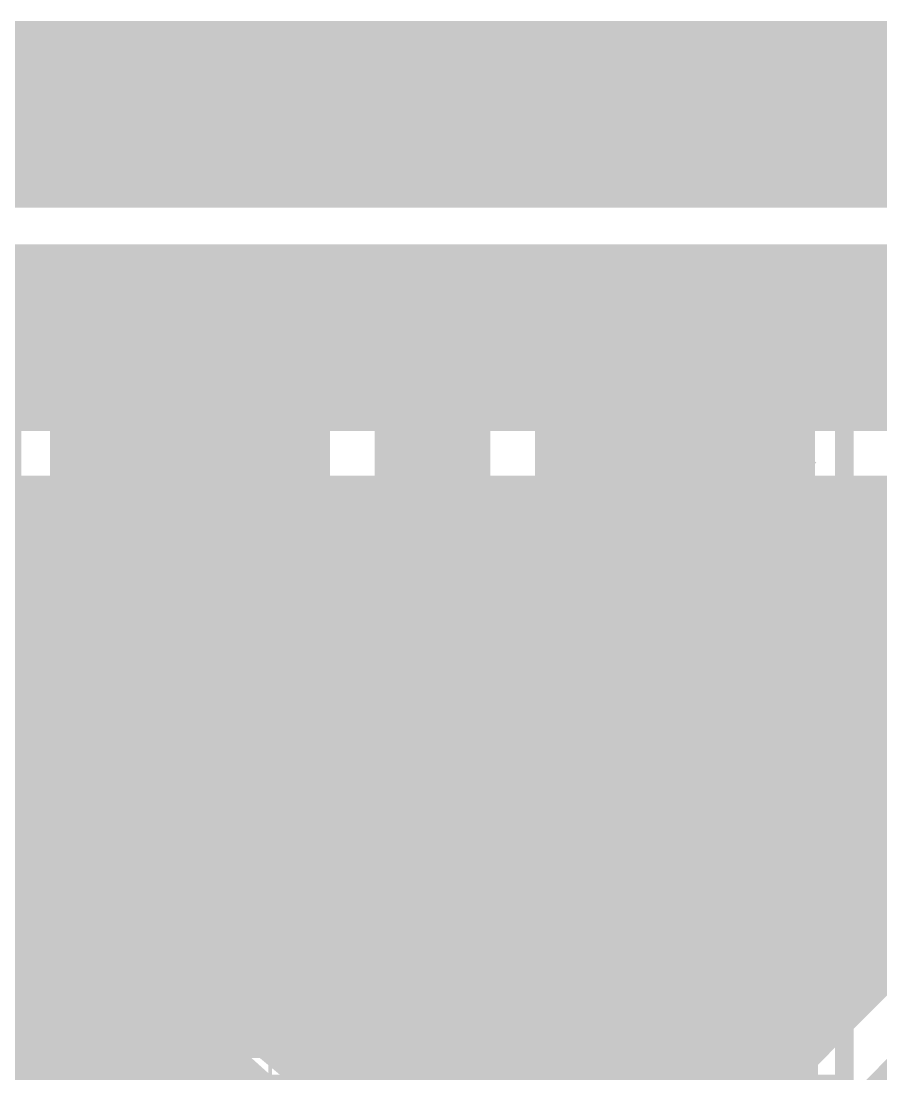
# Model space of a CAD drawing. Extents: x -1 to 101, y -64 to 41.
# Drawn here: x 54.98 to 60.84, y 33.47 to 40.63 of the extents above; entities that cross this region are included whole.
import ezdxf

# ---------------------------------------------------------------- set-up
doc = ezdxf.new("R2010")
doc.units = 0
doc.header["$MEASUREMENT"] = 0
doc.layers.get('0').update_dxf_attribs({"linetype": 'CONTINUOUS'})
for name, color, linetype in [('22-313-0_AST', 7, 'CONTINUOUS'), ('22-313-0_BOT', 7, 'CONTINUOUS'), ('22-313-0_DRD', 2, 'CONTINUOUS'), ('22-313-0_SMT', 3, 'CONTINUOUS'), ('22-313-0_SPT', 5, 'CONTINUOUS'), ('22-313-0_SST', 10, 'CONTINUOUS'), ('22-313-0_TOP', 14, 'CONTINUOUS')]:
    doc.layers.add(name, color=color, linetype=linetype)

# ---------------------------------------------------------------- blocks, each defined once
blk = doc.blocks.new('ROUND_35')
at = {"const_width": 0.23749}
blk.add_lwpolyline([(-0.118744, 0, 1), (0.118744, 0, 1)], format="xyb", close=True, dxfattribs=at)

msp = doc.modelspace()

# ---------------------------------------------------------------- linework, layer by layer
at = {"layer": '22-313-0_AST'}
for points, const_width in [([(0, 39.99992), (0, 0), (99.949, 0), (99.949, 39.99992), (0, 39.99992)], 1.27), ([(55.50916, 38.69182), (59.2201, 38.69182), (59.2201, 38.63848), (55.499, 38.63848)], 0.1524), ([(55.5117, 38.69182), (55.5117, 38.68166)], 0.1524), ([(58.70702, 38.17366), (59.2201, 38.68928), (59.70524, 38.10762), (60.28436, 37.62502), (59.76874, 37.11194)], 0.1524), ([(55.49646, 38.64864), (56.73344, 38.64864), (56.73344, 38.2778)], 0.1524), ([(56.76646, 38.25748), (56.76646, 38.68166), (55.5117, 38.68166)], 0.1524), ([(57.78754, 38.68166), (57.785, 38.64864), (57.79008, 38.64864)], 0.1524), ([(59.7789, 37.16782), (60.23356, 37.62248), (59.67984, 38.0873), (59.21756, 38.63848), (58.7629, 38.18382)], 0.1524), ([(59.26328, 38.68166), (59.19721, 38.6795)], 0.1524), ([(59.19724, 38.67912), (59.20486, 38.65118), (59.6773, 38.08476), (59.70524, 38.10762), (59.23534, 38.66896)], 0.1524), ([(60.25896, 37.62502), (60.25388, 37.62756), (59.69254, 38.09746), (59.2201, 38.66134), (59.2201, 38.66388), (59.23534, 38.66896), (59.24296, 38.64864)], 0.1524), ([(59.26582, 38.66388), (59.22015, 38.66283)], 0.1524), ([(59.26582, 38.64864), (59.24297, 38.64837)], 0.1524), ([(55.2958, 38.4683), (55.2958, 37.17544), (55.69204, 37.17544), (55.69204, 37.20846), (55.32882, 37.20846), (55.32882, 38.47846)], 0.1524), ([(55.33898, 38.46576), (55.33898, 34.75736), (55.28564, 34.75736), (55.28564, 38.46576)], 0.1524), ([(58.93562, 38.36416), (58.95086, 38.39464)], 0.1524), ([(59.12104, 37.55136), (59.14644, 37.52596), (59.70524, 38.08476), (59.67984, 38.11016), (59.12104, 37.55136)], 0.1524), ([(60.24372, 37.65042), (59.7027, 38.11016), (59.67984, 38.08476), (60.24626, 37.61232), (60.2742, 37.59962)], 0.1524), ([(60.2361, 34.61766), (60.2361, 37.62502), (60.2869, 37.62502), (60.2869, 34.5948)], 0.1524), ([(60.24372, 37.65042), (60.24309, 37.67071)], 0.1524), ([(60.25896, 37.62502), (60.25896, 37.67074)], 0.1524), ([(60.2742, 37.59962), (60.27652, 37.6682)], 0.1524), ([(59.52998, 37.53866), (59.5503, 37.51326), (59.5376, 37.50056)], 0.1524), ([(59.52744, 37.5158), (59.55284, 37.53612)], 0.1524), ([(59.5376, 37.50056), (59.5503, 37.51326)], 0.1524), ([(59.99226, 37.3507), (59.96178, 37.33546), (60.02274, 37.211), (60.04306, 37.16782), (60.06084, 37.12464), (60.07862, 37.08146), (60.09386, 37.03828), (60.11164, 36.99256), (60.12434, 36.94938), (60.13958, 36.90366), (60.15228, 36.85794), (60.16498, 36.81222), (60.17768, 36.7665), (60.18784, 36.72078), (60.21324, 36.57854), (60.22086, 36.53282), (60.22594, 36.48456), (60.23356, 36.4363), (60.24372, 36.18992), (60.24118, 36.05784), (60.23356, 35.96894), (60.23102, 35.92576), (60.22594, 35.88258), (60.18022, 35.62858), (60.17006, 35.5854), (60.15736, 35.54476), (60.1091, 35.3822), (60.09386, 35.34156), (60.07862, 35.30346), (60.06338, 35.26536), (60.01258, 35.14852), (60.04306, 35.13582), (60.06084, 35.17392), (60.09386, 35.25266), (60.1091, 35.29076), (60.12434, 35.3314), (60.13958, 35.37204), (60.19038, 35.53714), (60.20054, 35.57778), (60.2107, 35.62096), (60.22086, 35.66414), (60.23102, 35.70478), (60.24626, 35.79114), (60.25134, 35.83432), (60.25896, 35.88004), (60.26404, 35.92322), (60.26658, 35.9664), (60.2742, 36.0553), (60.27674, 36.19246), (60.26404, 36.43884), (60.25896, 36.4871), (60.25388, 36.5379), (60.24626, 36.58616), (60.198, 36.82238), (60.1853, 36.8681), (60.17006, 36.91382), (60.15736, 36.95954), (60.14212, 37.00526), (60.09132, 37.13734), (60.07354, 37.18052), (60.05322, 37.2237), (59.99226, 37.3507)], 0.1524), ([(55.6768, 37.1983), (55.70728, 37.18306)], 0.1524), ([(58.18124, 36.9062), (58.18124, 36.66998)], 0.1524), ([(58.18124, 36.78682), (57.16524, 36.78682), (57.33542, 36.66998)], 0.1524), ([(55.31358, 34.75736), (55.31612, 34.75482), (55.88, 34.28492), (55.8673, 34.29762), (55.8927, 34.27476), (56.44896, 34.83102), (56.4261, 34.85642), (55.8673, 34.29762)], 0.1524), ([(55.32882, 36.19246), (55.2958, 36.18992)], 0.1524), ([(55.2958, 36.18992), (55.2958, 36.18738)], 0.1524), ([(55.32882, 36.19246), (55.32882, 36.18738)], 0.1524), ([(58.18124, 36.18738), (58.18124, 35.77082), (57.16524, 35.77082)], 0.1524), ([(55.86984, 34.27222), (55.28818, 34.75736), (55.80126, 35.27044), (55.82158, 35.23234)], 0.1524), ([(55.79364, 35.21456), (55.33898, 34.7599), (55.89016, 34.29762), (56.35498, 33.7439), (56.80964, 34.19856)], 0.1524), ([(58.8137, 34.0995), (58.7629, 34.0995), (58.7629, 33.69056), (59.36742, 33.69056), (60.2869, 34.5948), (60.2869, 35.16884), (59.83986, 35.16884), (59.8043, 35.10026), (59.77382, 35.04692), (59.6773, 34.89452), (59.64428, 34.84626), (59.53252, 34.70402), (59.49188, 34.6583), (59.45124, 34.61512), (59.4106, 34.57194), (59.36742, 34.52876), (59.32424, 34.48812), (59.27852, 34.45002), (59.18708, 34.37382), (59.13882, 34.33826), (58.93562, 34.20618), (58.88482, 34.1757), (58.83148, 34.14776), (58.7756, 34.12236), (58.79846, 34.0741), (58.91022, 34.13252), (58.96356, 34.163), (59.1693, 34.29762), (59.21756, 34.33318), (59.4487, 34.53638), (59.48934, 34.57956), (59.53252, 34.62528), (59.57316, 34.671), (59.61126, 34.71926), (59.64936, 34.76498), (59.75604, 34.91738), (59.78906, 34.96818), (59.81954, 35.02152), (59.85002, 35.07486), (59.87034, 35.1155), (60.2361, 35.1155), (60.2361, 34.61766), (59.3471, 33.7439), (58.8137, 33.7439), (58.8137, 34.0995)], 0.1524), ([(55.58028, 35.03168), (55.61076, 35.04692)], 0.1524), ([(56.0197, 34.8488), (56.0451, 34.86658)], 0.1524), ([(56.02224, 34.86912), (56.04256, 34.84372)], 0.1524), ([(55.32882, 34.7345), (55.3085, 34.73958), (55.86984, 34.27222), (55.88, 34.28492), (56.3499, 33.72104), (56.35244, 33.7185)], 0.1524), ([(55.2958, 34.78022), (55.29348, 34.71164)], 0.1524), ([(56.86552, 34.20872), (56.35244, 33.6931), (55.86984, 34.27222), (55.89016, 34.29762), (55.32374, 34.77006), (55.2958, 34.78022)], 0.1524), ([(55.31358, 34.75736), (55.31253, 34.71164)], 0.1524), ([(55.32882, 34.7345), (55.32855, 34.71164)], 0.1524), ([(56.4642, 34.42716), (56.4388, 34.44748)], 0.1524), ([(56.44134, 34.42462), (56.46166, 34.45002)], 0.1524), ([(56.3753, 33.70072), (56.36514, 33.72866), (55.8927, 34.29508), (55.8673, 34.27476), (56.33466, 33.71342), (56.32704, 33.73374)], 0.1524), ([(57.785, 33.70072), (57.78754, 33.73374), (57.54116, 33.7439), (57.44464, 33.7566), (57.39638, 33.76422), (57.25668, 33.78962), (57.21096, 33.79978), (57.16524, 33.81248), (57.0738, 33.83788), (57.02808, 33.85312), (56.9849, 33.86582), (56.896, 33.89884), (56.85282, 33.91662), (56.76646, 33.95472), (56.642, 34.01568), (56.62676, 33.9852), (56.75376, 33.92424), (56.79694, 33.90392), (56.84012, 33.88614), (56.9722, 33.83534), (57.01792, 33.8201), (57.06364, 33.8074), (57.10936, 33.79216), (57.15508, 33.77946), (57.39384, 33.7312), (57.4421, 33.72358), (57.53862, 33.71342), (57.785, 33.70072)], 0.1524), ([(56.30672, 33.73374), (56.32703, 33.73395)], 0.1524), ([(56.30672, 33.71596), (56.35251, 33.71701)], 0.1524), ([(56.30672, 33.69818), (56.37531, 33.7005)], 0.1524), ([(59.3471, 33.7439), (56.35244, 33.7439), (56.35244, 33.69056), (59.36742, 33.69056)], 0.1524)]:
    msp.add_lwpolyline(points, dxfattribs=dict(at, const_width=const_width))
at = {"layer": '22-313-0_AST', "const_width": 0.1524}
for points in [[(55.5117, 38.69182, 0.4142136), (55.28564, 38.46576)], [(55.5117, 38.68166, 0.4107693), (55.2958, 38.4683)], [(55.49646, 38.64864, 0.3702317), (55.32882, 38.47846)], [(55.499, 38.63848, 0.3928793), (55.33898, 38.46576)], [(58.95086, 38.39464, 0.1222351), (57.79008, 38.68272)], [(58.93562, 38.36416, 0.1221929), (57.79008, 38.64836)], [(60.27674, 37.6682, 0.4142136), (59.26328, 38.68166)], [(60.25896, 37.67074, 0.4142136), (59.26582, 38.66388)], [(60.24372, 37.67074, 0.4142136), (59.26582, 38.64864)], [(57.78754, 38.41242, 0.4142136), (55.56758, 36.19246)], [(59.1439, 37.9476, 0.165982), (57.78754, 38.41062)], [(57.785, 38.3794, 0.4142136), (55.59806, 36.19246)], [(59.09564, 37.94252, 0.1620988), (57.785, 38.37889)], [(56.73344, 38.2778, 0.1655132), (55.67605, 37.19866)], [(56.76646, 38.25748, 0.1677032), (55.70655, 37.18341)], [(59.09564, 37.94252, 0.0516994), (58.70718, 38.17401)], [(59.1439, 37.9476, 0.0504853), (58.76307, 38.18417)], [(59.09564, 37.94252, 0.1664185), (59.02956, 37.74948)], [(59.09564, 37.94252, 0.1664185), (59.02956, 37.74948)], [(59.1439, 37.9476, 0.1972575), (59.06258, 37.74948)], [(59.1439, 37.9476, 0.1972575), (59.06258, 37.74948)], [(59.0296, 37.74948, 0.4142136), (59.34456, 37.43452)], [(59.06262, 37.74948, 0.4142136), (59.34456, 37.46754)], [(59.06262, 37.74948, 0.4142136), (59.34456, 37.46754)], [(59.34456, 37.46754, 0.197256), (59.54265, 37.54885)], [(60.0075, 36.19246, 0.1658023), (59.54453, 37.55024)], [(59.34456, 37.46754, 0.1823261), (59.53076, 37.53777)], [(59.34456, 37.43452, 0.1810753), (59.55142, 37.51197)], [(59.34456, 37.43452, 0.1664167), (59.53757, 37.50059)], [(59.76874, 37.11194, 0.054636), (59.52585, 37.51458)], [(59.97448, 36.18992, 0.1620988), (59.53801, 37.50086)], [(59.7789, 37.16782, 0.0493591), (59.55199, 37.53547)], [(55.2958, 36.18738, 0.1216549), (55.58111, 35.03211)], [(55.32882, 36.18738, 0.1218502), (55.61092, 35.047)], [(55.56504, 36.19246, 0.1639217), (56.01812, 34.8476)], [(55.59806, 36.19246, 0.1642446), (56.04555, 34.86693)], [(57.785, 33.96996, 0.4142136), (60.0075, 36.19246)], [(57.78754, 34.00298, 0.4142136), (59.97448, 36.18992)], [(55.79364, 35.21456, 0.0505341), (56.03038, 34.83396)], [(55.82158, 35.23234, 0.0471366), (56.03515, 34.88198)], [(56.22798, 34.94786, 0.1810777), (56.02112, 34.87041)], [(56.22798, 34.91484, 0.1972586), (56.02989, 34.83353)], [(56.22798, 34.94786, 0.166419), (56.03496, 34.88179)], [(56.22798, 34.91484, 0.1823287), (56.04178, 34.84461)], [(56.54294, 34.6329, 0.4142136), (56.22798, 34.94786)], [(56.54294, 34.6329, 0.4142136), (56.22798, 34.94786)], [(56.50992, 34.6329, 0.4142136), (56.22798, 34.91484)], [(56.50992, 34.6329, 0.4142136), (56.22798, 34.91484)], [(55.29326, 34.71164, 0.4142136), (56.30672, 33.69818)], [(55.31104, 34.71164, 0.4142136), (56.30672, 33.71596)], [(55.32882, 34.71164, 0.4142136), (56.30672, 33.73374)], [(56.42864, 34.43478, 0.1972575), (56.50996, 34.6329)], [(56.4388, 34.44748, 0.1823268), (56.50874, 34.6329)], [(56.4642, 34.42716, 0.1810765), (56.54123, 34.6329)], [(56.4769, 34.43986, 0.1664185), (56.54298, 34.6329)], [(56.42864, 34.43478, 0.1658023), (57.785, 33.97229)], [(56.44134, 34.42462, 0.0490281), (56.80918, 34.19763)], [(56.46166, 34.45002, 0.0537043), (56.86484, 34.20726)], [(56.4769, 34.43986, 0.1620988), (57.78754, 34.00349)]]:
    msp.add_lwpolyline(points, format="xyb", dxfattribs=at)
at = {"layer": '22-313-0_BOT'}
for points, const_width in [([(37.48532, 36.17468), (37.48532, 37.10432), (38.862, 38.481), (92.075, 38.481), (94.99854, 35.55492), (94.99854, 34.99866)], 1.27), ([(86.106, 37.4142), (40.3098, 37.4142)], 0.254), ([(86.106, 37.3634), (40.46474, 37.3634)], 0.254), ([(54.9656, 37.4142), (54.9656, 28.2448)], 0.254), ([(55.1942, 37.4142), (55.1942, 28.47594)], 0.254), ([(55.4228, 37.4142), (55.4228, 28.70454)], 0.254), ([(55.6514, 37.4142), (55.6514, 28.93568)], 0.254), ([(55.88, 37.4142), (55.88, 29.16428)], 0.254), ([(56.1086, 37.4142), (56.1086, 29.39288)], 0.254), ([(56.3372, 37.4142), (56.3372, 29.62402)], 0.254), ([(56.5658, 37.4142), (56.5658, 29.85262)], 0.254), ([(56.7944, 37.4142), (56.7944, 30.08122)], 0.254), ([(57.023, 37.4142), (57.023, 30.31236)], 0.254), ([(57.2516, 37.4142), (57.2516, 30.54096)], 0.254), ([(57.4802, 37.4142), (57.4802, 30.7721)], 0.254), ([(57.7088, 37.4142), (57.7088, 31.0007)], 0.254), ([(57.9374, 37.4142), (57.9374, 31.2293)], 0.254), ([(58.166, 37.4142), (58.166, 31.46044)], 0.254), ([(58.3946, 37.4142), (58.3946, 31.68904)], 0.254), ([(58.6232, 37.4142), (58.6232, 31.91764)], 0.254), ([(58.8518, 37.4142), (58.8518, 32.14878)], 0.254), ([(59.0804, 37.4142), (59.0804, 32.37738)], 0.254), ([(59.309, 37.4142), (59.309, 32.60852)], 0.254), ([(59.5376, 37.4142), (59.5376, 32.83712)], 0.254), ([(59.7662, 37.4142), (59.7662, 33.06572)], 0.254), ([(59.9948, 37.4142), (59.9948, 33.29686)], 0.254), ([(60.2234, 37.4142), (60.2234, 33.52546)], 0.254), ([(60.452, 37.4142), (60.452, 33.7566)], 0.254), ([(60.6806, 37.4142), (60.6806, 33.9852)], 0.254), ([(60.9092, 37.4142), (60.9092, 34.2138)], 0.254), ([(65.4939, 37.1348), (40.83304, 37.1348)], 0.254), ([(63.63462, 36.95192), (51.37404, 24.64054)], 0.254), ([(63.5889, 36.9062), (49.69256, 36.9062)], 0.254), ([(63.3603, 36.6776), (49.69256, 36.6776)], 0.254), ([(50.84064, 23.47468), (50.96764, 23.47468), (64.01308, 36.576), (66.04, 36.576)], 0.2032), ([(63.13424, 36.449), (49.69256, 36.449)], 0.254), ([(62.90564, 36.2204), (49.69256, 36.2204)], 0.254), ([(62.67704, 35.9918), (49.69256, 35.9918)], 0.254), ([(62.45098, 35.7632), (49.69256, 35.7632)], 0.254), ([(62.22238, 35.5346), (49.69256, 35.5346)], 0.254), ([(61.99632, 35.306), (49.69256, 35.306)], 0.254), ([(61.76772, 35.0774), (49.69256, 35.0774)], 0.254), ([(61.53912, 34.8488), (49.69256, 34.8488)], 0.254), ([(61.31306, 34.6202), (49.69256, 34.6202)], 0.254), ([(61.08446, 34.3916), (49.69256, 34.3916)], 0.254), ([(60.85586, 34.163), (49.69256, 34.163)], 0.254), ([(60.6298, 33.9344), (49.38268, 33.9344)], 0.254), ([(60.4012, 33.7058), (49.53508, 33.7058)], 0.254), ([(60.17514, 33.4772), (49.63414, 33.4772)], 0.254)]:
    msp.add_lwpolyline(points, dxfattribs=dict(at, const_width=const_width))
at = {"layer": '22-313-0_DRD', "const_width": 1.27}
msp.add_lwpolyline([(0, 39.99992), (0, 0), (99.949, 0), (99.949, 39.99992), (0, 39.99992)], dxfattribs=at)
at = {"layer": '22-313-0_SMT', "const_width": 0.127}
for points in [[(55.499, 38.67658, 0.4142136), (55.29834, 38.47592)], [(60.25642, 38.48608, 0.4142136), (60.0583, 38.6842)], [(59.79922, 36.195, 0.2736465), (58.68162, 37.9984)], [(56.84774, 37.96538, 0.2845461), (55.75554, 36.20008)], [(55.75554, 36.18738, 0.2733631), (56.87314, 34.38398)], [(58.70702, 34.417, 0.2843907), (59.79668, 36.17976)], [(60.0583, 33.7058, 0.4142136), (60.25642, 33.90392)], [(55.29834, 33.8963, 0.4142136), (55.499, 33.69564)]]:
    msp.add_lwpolyline(points, format="xyb", dxfattribs=at)
for points in [[(55.39994, 38.65118), (55.39994, 33.72104)], [(55.50154, 38.67658), (55.499, 38.67653)], [(56.87314, 38.67658), (55.50154, 38.67658)], [(55.51424, 38.67658), (55.51424, 33.69818)], [(55.62854, 38.67658), (55.62854, 33.69818)], [(55.74284, 38.67658), (55.74284, 33.69818)], [(55.85714, 38.67658), (55.85714, 36.82492)], [(55.97144, 38.67658), (55.97144, 37.0967)], [(56.08574, 38.67658), (56.08574, 37.29228)], [(56.20004, 38.67658), (56.20004, 37.44722)], [(56.31434, 38.67658), (56.31434, 37.57422)], [(56.42864, 38.67658), (56.42864, 37.68344)], [(56.54294, 38.67658), (56.54294, 37.77742)], [(56.65724, 38.67658), (56.65724, 37.85616)], [(56.77154, 38.67658), (56.77154, 37.92474)], [(56.87314, 38.67658), (56.87314, 37.99078), (56.84774, 37.96538)], [(60.05322, 38.6842), (58.68162, 38.6842), (58.68162, 37.9984)], [(58.78322, 38.6842), (58.78322, 37.93998)], [(58.89752, 38.6842), (58.89752, 37.86886)], [(59.01182, 38.6842), (59.01182, 37.7825)], [(59.12612, 38.6842), (59.12612, 37.68598)], [(59.24042, 38.6842), (59.24042, 37.57168)], [(59.35472, 38.6842), (59.35472, 37.4396)], [(59.46902, 38.6842), (59.46902, 37.27704)], [(59.58332, 38.6842), (59.58332, 37.07638)], [(59.69762, 38.6842), (59.69762, 36.79444)], [(59.81192, 38.6842), (59.81192, 33.7058)], [(59.92622, 38.6842), (59.92622, 33.7058)], [(60.04052, 38.6842), (60.04052, 33.7058)], [(60.0583, 38.6842), (60.05322, 38.68414)], [(60.15482, 38.6588), (60.15482, 33.7312)], [(56.87314, 38.59784), (55.34152, 38.59784)], [(60.21324, 38.608), (58.68162, 38.608)], [(60.25642, 38.4937), (58.68162, 38.4937)], [(60.25642, 38.48608), (60.25642, 38.481)], [(56.87314, 38.48354), (55.29834, 38.48354)], [(55.29834, 38.47592), (55.29834, 38.47338)], [(55.29834, 38.47338), (55.29834, 33.90138)], [(60.25642, 38.481), (60.25642, 33.909)], [(56.87314, 38.36924), (55.29834, 38.36924)], [(60.25642, 38.3794), (58.68162, 38.3794)], [(56.87314, 38.25494), (55.29834, 38.25494)], [(60.25642, 38.2651), (58.68162, 38.2651)], [(56.87314, 38.14064), (55.29834, 38.14064)], [(60.25642, 38.1508), (58.68162, 38.1508)], [(56.87314, 38.02634), (55.29834, 38.02634)], [(60.25642, 38.0365), (58.68162, 38.0365)], [(60.25642, 37.9222), (58.8137, 37.9222)], [(56.75122, 37.91204), (55.29834, 37.91204)], [(56.57342, 37.79774), (55.29834, 37.79774)], [(60.25642, 37.8079), (58.98134, 37.8079)], [(56.42864, 37.68344), (55.29834, 37.68344)], [(60.25642, 37.6936), (59.1185, 37.6936)], [(56.30926, 37.56914), (55.29834, 37.56914)], [(60.25642, 37.5793), (59.2328, 37.5793)], [(56.20766, 37.45484), (55.29834, 37.45484)], [(60.25642, 37.465), (59.3344, 37.465)], [(56.11876, 37.34054), (55.29834, 37.34054)], [(60.25642, 37.3507), (59.42076, 37.3507)], [(56.0451, 37.22624), (55.29834, 37.22624)], [(60.25642, 37.2364), (59.49442, 37.2364)], [(55.97906, 37.11194), (55.29834, 37.11194)], [(60.25642, 37.1221), (59.56046, 37.1221)], [(55.92572, 36.99764), (55.29834, 36.99764)], [(60.25642, 37.0078), (59.61634, 37.0078)], [(55.87746, 36.88334), (55.29834, 36.88334)], [(60.25642, 36.8935), (59.66206, 36.8935)], [(55.83936, 36.76904), (55.29834, 36.76904)], [(60.25642, 36.7792), (59.7027, 36.7792)], [(55.80888, 36.65474), (55.29834, 36.65474)], [(60.25642, 36.6649), (59.73572, 36.6649)], [(55.78602, 36.54044), (55.29834, 36.54044)], [(60.25642, 36.5506), (59.76112, 36.5506)], [(55.76824, 36.42614), (55.29834, 36.42614)], [(60.25642, 36.4363), (59.7789, 36.4363)], [(55.75808, 36.31184), (55.29834, 36.31184)], [(60.25642, 36.322), (59.7916, 36.322)], [(55.75554, 36.19754), (55.29834, 36.19754)], [(55.75554, 36.20008), (55.75554, 36.18738)], [(60.25642, 36.2077), (59.79922, 36.2077)], [(59.79922, 36.195), (59.79922, 36.17976)], [(55.76062, 36.08324), (55.29834, 36.08324)], [(60.25642, 36.0934), (59.79668, 36.0934)], [(60.25642, 35.9791), (59.78906, 35.9791)], [(55.77078, 35.96894), (55.29834, 35.96894)], [(55.78856, 35.85464), (55.29834, 35.85464)], [(60.25642, 35.8648), (59.77382, 35.8648)], [(55.81396, 35.74034), (55.29834, 35.74034)], [(60.25642, 35.7505), (59.75096, 35.7505)], [(55.84444, 35.62604), (55.29834, 35.62604)], [(60.25642, 35.6362), (59.72302, 35.6362)], [(55.85714, 35.5854), (55.85714, 33.69818)], [(59.69762, 35.55492), (59.69762, 33.7058)], [(55.88254, 35.51174), (55.29834, 35.51174)], [(60.25642, 35.5219), (59.68492, 35.5219)], [(60.25642, 35.4076), (59.64174, 35.4076)], [(55.92826, 35.39744), (55.29834, 35.39744)], [(55.9816, 35.28314), (55.29834, 35.28314)], [(55.97144, 35.30346), (55.97144, 33.69818)], [(59.58332, 35.28314), (59.58332, 33.7058)], [(60.25642, 35.2933), (59.5884, 35.2933)], [(56.0451, 35.16884), (55.29834, 35.16884)], [(60.25642, 35.179), (59.5249, 35.179)], [(56.11876, 35.05454), (55.29834, 35.05454)], [(56.08574, 35.1028), (56.08574, 33.69818)], [(60.25642, 35.0647), (59.45124, 35.0647)], [(59.46902, 35.08756), (59.46902, 33.7058)], [(56.20258, 34.94024), (55.29834, 34.94024)], [(56.20004, 34.94278), (56.20004, 33.69818)], [(59.35472, 34.93262), (59.35472, 33.7058)], [(60.25642, 34.9504), (59.36742, 34.9504)], [(60.25642, 34.8361), (59.26836, 34.8361)], [(56.2991, 34.82594), (55.29834, 34.82594)], [(56.31434, 34.80816), (56.31434, 33.69818)], [(59.24042, 34.80562), (59.24042, 33.7058)], [(56.41086, 34.71164), (55.29834, 34.71164)], [(56.42864, 34.69386), (56.42864, 33.69818)], [(59.12612, 34.6964), (59.12612, 33.7058)], [(60.25642, 34.7218), (59.15406, 34.7218)], [(56.54294, 34.59734), (55.29834, 34.59734)], [(56.54294, 34.59734), (56.54294, 33.69818)], [(59.01182, 34.60496), (59.01182, 33.7058)], [(60.25642, 34.6075), (59.01436, 34.6075)], [(56.70042, 34.48304), (55.29834, 34.48304)], [(56.65724, 34.51352), (56.65724, 33.69818)], [(60.25642, 34.4932), (58.84672, 34.4932)], [(58.89752, 34.52368), (58.89752, 33.7058)], [(56.77154, 34.43986), (56.77154, 33.69818)], [(58.70702, 34.417), (58.68162, 34.3916), (58.68162, 33.7058)], [(58.78322, 34.4551), (58.78322, 33.7058)], [(56.87314, 34.36874), (55.29834, 34.36874)], [(56.87314, 34.38398), (56.87314, 33.69818), (55.50154, 33.69818), (55.499, 33.69564)], [(60.25642, 34.3789), (58.68162, 34.3789)], [(60.25642, 34.2646), (58.68162, 34.2646)], [(56.87314, 34.25444), (55.29834, 34.25444)], [(56.87314, 34.14014), (55.29834, 34.14014)], [(60.25642, 34.1503), (58.68162, 34.1503)], [(56.87314, 34.02584), (55.29834, 34.02584)], [(60.25642, 34.036), (58.68162, 34.036)], [(55.29834, 33.90138), (55.29828, 33.8963)], [(56.87314, 33.91154), (55.29834, 33.91154)], [(60.25642, 33.9217), (58.68162, 33.9217)], [(60.25642, 33.90392), (60.25636, 33.909)], [(56.87314, 33.79724), (55.32374, 33.79724)], [(60.23102, 33.8074), (58.68162, 33.8074)], [(60.05322, 33.7058), (58.68162, 33.7058)], [(60.0583, 33.7058), (60.05322, 33.7058)]]:
    msp.add_lwpolyline(points, dxfattribs=at)
at = {"layer": '22-313-0_SPT', "const_width": 0.127}
for points in [[(55.499, 38.67658, 0.4142136), (55.29834, 38.47592)], [(60.23102, 38.48608, 0.4142136), (60.0329, 38.6842)], [(59.77382, 36.195, 0.2736465), (58.65622, 37.9984)], [(56.84774, 37.96538, 0.2845461), (55.75554, 36.20008)], [(55.75554, 36.18738, 0.2733631), (56.87314, 34.38398)], [(58.68162, 34.417, 0.2843907), (59.77128, 36.17976)], [(60.0329, 33.7058, 0.4142136), (60.23102, 33.90392)], [(55.29834, 33.8963, 0.4142136), (55.499, 33.69564)]]:
    msp.add_lwpolyline(points, format="xyb", dxfattribs=at)
for points in [[(55.39994, 38.65118), (55.39994, 33.72104)], [(55.50154, 38.67658), (55.499, 38.67653)], [(56.87314, 38.67658), (55.50154, 38.67658)], [(55.51424, 38.67658), (55.51424, 33.69818)], [(55.62854, 38.67658), (55.62854, 33.69818)], [(55.74284, 38.67658), (55.74284, 33.69818)], [(55.85714, 38.67658), (55.85714, 36.82492)], [(55.97144, 38.67658), (55.97144, 37.0967)], [(56.08574, 38.67658), (56.08574, 37.29228)], [(56.20004, 38.67658), (56.20004, 37.44722)], [(56.31434, 38.67658), (56.31434, 37.57422)], [(56.42864, 38.67658), (56.42864, 37.68344)], [(56.54294, 38.67658), (56.54294, 37.77742)], [(56.65724, 38.67658), (56.65724, 37.85616)], [(56.77154, 38.67658), (56.77154, 37.92474)], [(56.87314, 38.67658), (56.87314, 37.99078), (56.84774, 37.96538)], [(60.02782, 38.6842), (58.65622, 38.6842), (58.65622, 37.9984)], [(58.75782, 38.6842), (58.75782, 37.93998)], [(58.87212, 38.6842), (58.87212, 37.86886)], [(58.98642, 38.6842), (58.98642, 37.7825)], [(59.10072, 38.6842), (59.10072, 37.68598)], [(59.21502, 38.6842), (59.21502, 37.57168)], [(59.32932, 38.6842), (59.32932, 37.4396)], [(59.44362, 38.6842), (59.44362, 37.27704)], [(59.55792, 38.6842), (59.55792, 37.07638)], [(59.67222, 38.6842), (59.67222, 36.79444)], [(59.78652, 38.6842), (59.78652, 33.7058)], [(59.90082, 38.6842), (59.90082, 33.7058)], [(60.01512, 38.6842), (60.01512, 33.7058)], [(60.0329, 38.6842), (60.02782, 38.68414)], [(60.12942, 38.6588), (60.12942, 33.7312)], [(56.87314, 38.59784), (55.34152, 38.59784)], [(60.18784, 38.608), (58.65622, 38.608)], [(60.23102, 38.4937), (58.65622, 38.4937)], [(60.23102, 38.48608), (60.23102, 38.481)], [(56.87314, 38.48354), (55.29834, 38.48354)], [(55.29834, 38.47592), (55.29834, 38.47338)], [(55.29834, 38.47338), (55.29834, 33.90138)], [(60.23102, 38.481), (60.23102, 33.909)], [(56.87314, 38.36924), (55.29834, 38.36924)], [(60.23102, 38.3794), (58.65622, 38.3794)], [(56.87314, 38.25494), (55.29834, 38.25494)], [(60.23102, 38.2651), (58.65622, 38.2651)], [(56.87314, 38.14064), (55.29834, 38.14064)], [(60.23102, 38.1508), (58.65622, 38.1508)], [(56.87314, 38.02634), (55.29834, 38.02634)], [(60.23102, 38.0365), (58.65622, 38.0365)], [(60.23102, 37.9222), (58.7883, 37.9222)], [(56.75122, 37.91204), (55.29834, 37.91204)], [(56.57342, 37.79774), (55.29834, 37.79774)], [(60.23102, 37.8079), (58.95594, 37.8079)], [(56.42864, 37.68344), (55.29834, 37.68344)], [(60.23102, 37.6936), (59.0931, 37.6936)], [(56.30926, 37.56914), (55.29834, 37.56914)], [(60.23102, 37.5793), (59.2074, 37.5793)], [(56.20766, 37.45484), (55.29834, 37.45484)], [(60.23102, 37.465), (59.309, 37.465)], [(56.11876, 37.34054), (55.29834, 37.34054)], [(60.23102, 37.3507), (59.39536, 37.3507)], [(56.0451, 37.22624), (55.29834, 37.22624)], [(60.23102, 37.2364), (59.46902, 37.2364)], [(55.97906, 37.11194), (55.29834, 37.11194)], [(60.23102, 37.1221), (59.53506, 37.1221)], [(55.92572, 36.99764), (55.29834, 36.99764)], [(60.23102, 37.0078), (59.59094, 37.0078)], [(55.87746, 36.88334), (55.29834, 36.88334)], [(60.23102, 36.8935), (59.63666, 36.8935)], [(55.83936, 36.76904), (55.29834, 36.76904)], [(60.23102, 36.7792), (59.6773, 36.7792)], [(55.80888, 36.65474), (55.29834, 36.65474)], [(60.23102, 36.6649), (59.71032, 36.6649)], [(55.78602, 36.54044), (55.29834, 36.54044)], [(60.23102, 36.5506), (59.73572, 36.5506)], [(55.76824, 36.42614), (55.29834, 36.42614)], [(60.23102, 36.4363), (59.7535, 36.4363)], [(55.75808, 36.31184), (55.29834, 36.31184)], [(60.23102, 36.322), (59.7662, 36.322)], [(55.75554, 36.19754), (55.29834, 36.19754)], [(55.75554, 36.20008), (55.75554, 36.18738)], [(60.23102, 36.2077), (59.77382, 36.2077)], [(59.77382, 36.195), (59.77382, 36.17976)], [(55.76062, 36.08324), (55.29834, 36.08324)], [(60.23102, 36.0934), (59.77128, 36.0934)], [(60.23102, 35.9791), (59.76366, 35.9791)], [(55.77078, 35.96894), (55.29834, 35.96894)], [(55.78856, 35.85464), (55.29834, 35.85464)], [(60.23102, 35.8648), (59.74842, 35.8648)], [(55.81396, 35.74034), (55.29834, 35.74034)], [(60.23102, 35.7505), (59.72556, 35.7505)], [(55.84444, 35.62604), (55.29834, 35.62604)], [(60.23102, 35.6362), (59.69762, 35.6362)], [(55.85714, 35.5854), (55.85714, 33.69818)], [(59.67222, 35.55492), (59.67222, 33.7058)], [(55.88254, 35.51174), (55.29834, 35.51174)], [(60.23102, 35.5219), (59.65952, 35.5219)], [(60.23102, 35.4076), (59.61634, 35.4076)], [(55.92826, 35.39744), (55.29834, 35.39744)], [(55.9816, 35.28314), (55.29834, 35.28314)], [(55.97144, 35.30346), (55.97144, 33.69818)], [(59.55792, 35.28314), (59.55792, 33.7058)], [(60.23102, 35.2933), (59.563, 35.2933)], [(56.0451, 35.16884), (55.29834, 35.16884)], [(60.23102, 35.179), (59.4995, 35.179)], [(56.11876, 35.05454), (55.29834, 35.05454)], [(56.08574, 35.1028), (56.08574, 33.69818)], [(60.23102, 35.0647), (59.42584, 35.0647)], [(59.44362, 35.08756), (59.44362, 33.7058)], [(56.20258, 34.94024), (55.29834, 34.94024)], [(56.20004, 34.94278), (56.20004, 33.69818)], [(59.32932, 34.93262), (59.32932, 33.7058)], [(60.23102, 34.9504), (59.34202, 34.9504)], [(60.23102, 34.8361), (59.24296, 34.8361)], [(56.2991, 34.82594), (55.29834, 34.82594)], [(56.31434, 34.80816), (56.31434, 33.69818)], [(59.21502, 34.80562), (59.21502, 33.7058)], [(56.41086, 34.71164), (55.29834, 34.71164)], [(56.42864, 34.69386), (56.42864, 33.69818)], [(59.10072, 34.6964), (59.10072, 33.7058)], [(60.23102, 34.7218), (59.12866, 34.7218)], [(56.54294, 34.59734), (55.29834, 34.59734)], [(56.54294, 34.59734), (56.54294, 33.69818)], [(58.98642, 34.60496), (58.98642, 33.7058)], [(60.23102, 34.6075), (58.98896, 34.6075)], [(56.70042, 34.48304), (55.29834, 34.48304)], [(56.65724, 34.51352), (56.65724, 33.69818)], [(60.23102, 34.4932), (58.82132, 34.4932)], [(58.87212, 34.52368), (58.87212, 33.7058)], [(56.77154, 34.43986), (56.77154, 33.69818)], [(58.68162, 34.417), (58.65622, 34.3916), (58.65622, 33.7058)], [(58.75782, 34.4551), (58.75782, 33.7058)], [(56.87314, 34.36874), (55.29834, 34.36874)], [(56.87314, 34.38398), (56.87314, 33.69818), (55.50154, 33.69818), (55.499, 33.69564)], [(60.23102, 34.3789), (58.65622, 34.3789)], [(60.23102, 34.2646), (58.65622, 34.2646)], [(56.87314, 34.25444), (55.29834, 34.25444)], [(56.87314, 34.14014), (55.29834, 34.14014)], [(60.23102, 34.1503), (58.65622, 34.1503)], [(56.87314, 34.02584), (55.29834, 34.02584)], [(60.23102, 34.036), (58.65622, 34.036)], [(55.29834, 33.90138), (55.29828, 33.8963)], [(56.87314, 33.91154), (55.29834, 33.91154)], [(60.23102, 33.9217), (58.65622, 33.9217)], [(60.23102, 33.90392), (60.23096, 33.909)], [(56.87314, 33.79724), (55.32374, 33.79724)], [(60.20562, 33.8074), (58.65622, 33.8074)], [(60.02782, 33.7058), (58.65622, 33.7058)], [(60.0329, 33.7058), (60.02782, 33.7058)]]:
    msp.add_lwpolyline(points, dxfattribs=at)
at = {"layer": '22-313-0_SST'}
for points, const_width in [([(60.58662, 39.0398), (54.92242, 39.0398), (54.92242, 33.401), (60.58662, 33.401), (60.58662, 39.0398)], 0.127), ([(55.50916, 38.69182), (59.2201, 38.69182), (59.2201, 38.63848), (55.499, 38.63848)], 0.1524), ([(55.5117, 38.69182), (55.5117, 38.68166)], 0.1524), ([(58.70702, 38.17366), (59.2201, 38.68928), (59.70524, 38.10762), (60.28436, 37.62502), (59.76874, 37.11194)], 0.1524), ([(55.49646, 38.64864), (56.73344, 38.64864), (56.73344, 38.2778)], 0.1524), ([(56.76646, 38.25748), (56.76646, 38.68166), (55.5117, 38.68166)], 0.1524), ([(57.78754, 38.68166), (57.785, 38.64864), (57.79008, 38.64864)], 0.1524), ([(59.7789, 37.16782), (60.23356, 37.62248), (59.67984, 38.0873), (59.21756, 38.63848), (58.7629, 38.18382)], 0.1524), ([(59.26328, 38.68166), (59.19721, 38.6795)], 0.1524), ([(59.19724, 38.67912), (59.20486, 38.65118), (59.6773, 38.08476), (59.70524, 38.10762), (59.23534, 38.66896)], 0.1524), ([(60.25896, 37.62502), (60.25388, 37.62756), (59.69254, 38.09746), (59.2201, 38.66134), (59.2201, 38.66388), (59.23534, 38.66896), (59.24296, 38.64864)], 0.1524), ([(59.26582, 38.66388), (59.22015, 38.66283)], 0.1524), ([(59.26582, 38.64864), (59.24297, 38.64837)], 0.1524), ([(55.2958, 38.4683), (55.2958, 37.17544), (55.69204, 37.17544), (55.69204, 37.20846), (55.32882, 37.20846), (55.32882, 38.47846)], 0.1524), ([(55.33898, 38.46576), (55.33898, 34.75736), (55.28564, 34.75736), (55.28564, 38.46576)], 0.1524), ([(61.99124, 38.43782), (60.97524, 38.43782), (61.14542, 38.32098)], 0.1524), ([(58.93562, 38.36416), (58.95086, 38.39464)], 0.1524), ([(59.12104, 37.55136), (59.14644, 37.52596), (59.70524, 38.08476), (59.67984, 38.11016), (59.12104, 37.55136)], 0.1524), ([(60.24372, 37.65042), (59.7027, 38.11016), (59.67984, 38.08476), (60.24626, 37.61232), (60.2742, 37.59962)], 0.1524), ([(60.2361, 34.61766), (60.2361, 37.62502), (60.2869, 37.62502), (60.2869, 34.5948)], 0.1524), ([(60.24372, 37.65042), (60.24309, 37.67071)], 0.1524), ([(60.25896, 37.62502), (60.25896, 37.67074)], 0.1524), ([(60.2742, 37.59962), (60.27652, 37.6682)], 0.1524), ([(59.52998, 37.53866), (59.5503, 37.51326), (59.5376, 37.50056)], 0.1524), ([(59.52744, 37.5158), (59.55284, 37.53612)], 0.1524), ([(59.5376, 37.50056), (59.5503, 37.51326)], 0.1524), ([(59.99226, 37.3507), (59.96178, 37.33546), (60.02274, 37.211), (60.04306, 37.16782), (60.06084, 37.12464), (60.07862, 37.08146), (60.09386, 37.03828), (60.11164, 36.99256), (60.12434, 36.94938), (60.13958, 36.90366), (60.15228, 36.85794), (60.16498, 36.81222), (60.17768, 36.7665), (60.18784, 36.72078), (60.21324, 36.57854), (60.22086, 36.53282), (60.22594, 36.48456), (60.23356, 36.4363), (60.24372, 36.18992), (60.24118, 36.05784), (60.23356, 35.96894), (60.23102, 35.92576), (60.22594, 35.88258), (60.18022, 35.62858), (60.17006, 35.5854), (60.15736, 35.54476), (60.1091, 35.3822), (60.09386, 35.34156), (60.07862, 35.30346), (60.06338, 35.26536), (60.01258, 35.14852), (60.04306, 35.13582), (60.06084, 35.17392), (60.09386, 35.25266), (60.1091, 35.29076), (60.12434, 35.3314), (60.13958, 35.37204), (60.19038, 35.53714), (60.20054, 35.57778), (60.2107, 35.62096), (60.22086, 35.66414), (60.23102, 35.70478), (60.24626, 35.79114), (60.25134, 35.83432), (60.25896, 35.88004), (60.26404, 35.92322), (60.26658, 35.9664), (60.2742, 36.0553), (60.27674, 36.19246), (60.26404, 36.43884), (60.25896, 36.4871), (60.25388, 36.5379), (60.24626, 36.58616), (60.198, 36.82238), (60.1853, 36.8681), (60.17006, 36.91382), (60.15736, 36.95954), (60.14212, 37.00526), (60.09132, 37.13734), (60.07354, 37.18052), (60.05322, 37.2237), (59.99226, 37.3507)], 0.1524), ([(55.6768, 37.1983), (55.70728, 37.18306)], 0.1524), ([(55.31358, 34.75736), (55.31612, 34.75482), (55.88, 34.28492), (55.8673, 34.29762), (55.8927, 34.27476), (56.44896, 34.83102), (56.4261, 34.85642), (55.8673, 34.29762)], 0.1524), ([(55.32882, 36.19246), (55.2958, 36.18992)], 0.1524), ([(55.2958, 36.18992), (55.2958, 36.18738)], 0.1524), ([(55.32882, 36.19246), (55.32882, 36.18738)], 0.1524), ([(55.86984, 34.27222), (55.28818, 34.75736), (55.80126, 35.27044), (55.82158, 35.23234)], 0.1524), ([(55.79364, 35.21456), (55.33898, 34.7599), (55.89016, 34.29762), (56.35498, 33.7439), (56.80964, 34.19856)], 0.1524), ([(58.8137, 34.0995), (58.7629, 34.0995), (58.7629, 33.69056), (59.36742, 33.69056), (60.2869, 34.5948), (60.2869, 35.16884), (59.83986, 35.16884), (59.8043, 35.10026), (59.77382, 35.04692), (59.6773, 34.89452), (59.64428, 34.84626), (59.53252, 34.70402), (59.49188, 34.6583), (59.45124, 34.61512), (59.4106, 34.57194), (59.36742, 34.52876), (59.32424, 34.48812), (59.27852, 34.45002), (59.18708, 34.37382), (59.13882, 34.33826), (58.93562, 34.20618), (58.88482, 34.1757), (58.83148, 34.14776), (58.7756, 34.12236), (58.79846, 34.0741), (58.91022, 34.13252), (58.96356, 34.163), (59.1693, 34.29762), (59.21756, 34.33318), (59.4487, 34.53638), (59.48934, 34.57956), (59.53252, 34.62528), (59.57316, 34.671), (59.61126, 34.71926), (59.64936, 34.76498), (59.75604, 34.91738), (59.78906, 34.96818), (59.81954, 35.02152), (59.85002, 35.07486), (59.87034, 35.1155), (60.2361, 35.1155), (60.2361, 34.61766), (59.3471, 33.7439), (58.8137, 33.7439), (58.8137, 34.0995)], 0.1524), ([(55.58028, 35.03168), (55.61076, 35.04692)], 0.1524), ([(56.0197, 34.8488), (56.0451, 34.86658)], 0.1524), ([(56.02224, 34.86912), (56.04256, 34.84372)], 0.1524), ([(55.32882, 34.7345), (55.3085, 34.73958), (55.86984, 34.27222), (55.88, 34.28492), (56.3499, 33.72104), (56.35244, 33.7185)], 0.1524), ([(55.2958, 34.78022), (55.29348, 34.71164)], 0.1524), ([(56.86552, 34.20872), (56.35244, 33.6931), (55.86984, 34.27222), (55.89016, 34.29762), (55.32374, 34.77006), (55.2958, 34.78022)], 0.1524), ([(55.31358, 34.75736), (55.31253, 34.71164)], 0.1524), ([(55.32882, 34.7345), (55.32855, 34.71164)], 0.1524), ([(56.4642, 34.42716), (56.4388, 34.44748)], 0.1524), ([(56.44134, 34.42462), (56.46166, 34.45002)], 0.1524), ([(56.3753, 33.70072), (56.36514, 33.72866), (55.8927, 34.29508), (55.8673, 34.27476), (56.33466, 33.71342), (56.32704, 33.73374)], 0.1524), ([(57.785, 33.70072), (57.78754, 33.73374), (57.54116, 33.7439), (57.44464, 33.7566), (57.39638, 33.76422), (57.25668, 33.78962), (57.21096, 33.79978), (57.16524, 33.81248), (57.0738, 33.83788), (57.02808, 33.85312), (56.9849, 33.86582), (56.896, 33.89884), (56.85282, 33.91662), (56.76646, 33.95472), (56.642, 34.01568), (56.62676, 33.9852), (56.75376, 33.92424), (56.79694, 33.90392), (56.84012, 33.88614), (56.9722, 33.83534), (57.01792, 33.8201), (57.06364, 33.8074), (57.10936, 33.79216), (57.15508, 33.77946), (57.39384, 33.7312), (57.4421, 33.72358), (57.53862, 33.71342), (57.785, 33.70072)], 0.1524), ([(56.30672, 33.73374), (56.32703, 33.73395)], 0.1524), ([(56.30672, 33.71596), (56.35251, 33.71701)], 0.1524), ([(56.30672, 33.69818), (56.37531, 33.7005)], 0.1524), ([(59.3471, 33.7439), (56.35244, 33.7439), (56.35244, 33.69056), (59.36742, 33.69056)], 0.1524)]:
    msp.add_lwpolyline(points, dxfattribs=dict(at, const_width=const_width))
at = {"layer": '22-313-0_SST', "const_width": 0.1524}
for points in [[(55.5117, 38.69182, 0.4142136), (55.28564, 38.46576)], [(55.5117, 38.68166, 0.4107693), (55.2958, 38.4683)], [(55.49646, 38.64864, 0.3702317), (55.32882, 38.47846)], [(55.499, 38.63848, 0.3928793), (55.33898, 38.46576)], [(58.95086, 38.39464, 0.1222351), (57.79008, 38.68272)], [(58.93562, 38.36416, 0.1221929), (57.79008, 38.64836)], [(60.27674, 37.6682, 0.4142136), (59.26328, 38.68166)], [(60.25896, 37.67074, 0.4142136), (59.26582, 38.66388)], [(60.24372, 37.67074, 0.4142136), (59.26582, 38.64864)], [(57.78754, 38.41242, 0.4142136), (55.56758, 36.19246)], [(59.1439, 37.9476, 0.165982), (57.78754, 38.41062)], [(57.785, 38.3794, 0.4142136), (55.59806, 36.19246)], [(59.09564, 37.94252, 0.1620988), (57.785, 38.37889)], [(56.73344, 38.2778, 0.1655132), (55.67605, 37.19866)], [(56.76646, 38.25748, 0.1677032), (55.70655, 37.18341)], [(59.09564, 37.94252, 0.0516994), (58.70718, 38.17401)], [(59.1439, 37.9476, 0.0504853), (58.76307, 38.18417)], [(59.09564, 37.94252, 0.1664185), (59.02956, 37.74948)], [(59.09564, 37.94252, 0.1664185), (59.02956, 37.74948)], [(59.1439, 37.9476, 0.1972575), (59.06258, 37.74948)], [(59.1439, 37.9476, 0.1972575), (59.06258, 37.74948)], [(59.0296, 37.74948, 0.4142136), (59.34456, 37.43452)], [(59.06262, 37.74948, 0.4142136), (59.34456, 37.46754)], [(59.06262, 37.74948, 0.4142136), (59.34456, 37.46754)], [(59.34456, 37.46754, 0.197256), (59.54265, 37.54885)], [(60.0075, 36.19246, 0.1658023), (59.54453, 37.55024)], [(59.34456, 37.46754, 0.1823261), (59.53076, 37.53777)], [(59.34456, 37.43452, 0.1810753), (59.55142, 37.51197)], [(59.34456, 37.43452, 0.1664167), (59.53757, 37.50059)], [(59.76874, 37.11194, 0.054636), (59.52585, 37.51458)], [(59.97448, 36.18992, 0.1620988), (59.53801, 37.50086)], [(59.7789, 37.16782, 0.0493591), (59.55199, 37.53547)], [(55.2958, 36.18738, 0.1216549), (55.58111, 35.03211)], [(55.32882, 36.18738, 0.1218502), (55.61092, 35.047)], [(55.56504, 36.19246, 0.1639217), (56.01812, 34.8476)], [(55.59806, 36.19246, 0.1642446), (56.04555, 34.86693)], [(57.785, 33.96996, 0.4142136), (60.0075, 36.19246)], [(57.78754, 34.00298, 0.4142136), (59.97448, 36.18992)], [(55.79364, 35.21456, 0.0505341), (56.03038, 34.83396)], [(55.82158, 35.23234, 0.0471366), (56.03515, 34.88198)], [(56.22798, 34.94786, 0.1810777), (56.02112, 34.87041)], [(56.22798, 34.91484, 0.1972586), (56.02989, 34.83353)], [(56.22798, 34.94786, 0.166419), (56.03496, 34.88179)], [(56.22798, 34.91484, 0.1823287), (56.04178, 34.84461)], [(56.54294, 34.6329, 0.4142136), (56.22798, 34.94786)], [(56.54294, 34.6329, 0.4142136), (56.22798, 34.94786)], [(56.50992, 34.6329, 0.4142136), (56.22798, 34.91484)], [(56.50992, 34.6329, 0.4142136), (56.22798, 34.91484)], [(55.29326, 34.71164, 0.4142136), (56.30672, 33.69818)], [(55.31104, 34.71164, 0.4142136), (56.30672, 33.71596)], [(55.32882, 34.71164, 0.4142136), (56.30672, 33.73374)], [(56.42864, 34.43478, 0.1972575), (56.50996, 34.6329)], [(56.4388, 34.44748, 0.1823268), (56.50874, 34.6329)], [(56.4642, 34.42716, 0.1810765), (56.54123, 34.6329)], [(56.4769, 34.43986, 0.1664185), (56.54298, 34.6329)], [(56.42864, 34.43478, 0.1658023), (57.785, 33.97229)], [(56.44134, 34.42462, 0.0490281), (56.80918, 34.19763)], [(56.46166, 34.45002, 0.0537043), (56.86484, 34.20726)], [(56.4769, 34.43986, 0.1620988), (57.78754, 34.00349)]]:
    msp.add_lwpolyline(points, format="xyb", dxfattribs=at)
at = {"layer": '22-313-0_TOP'}
for points, const_width in [([(58.06694, 38.862), (57.50052, 38.862)], 0.254), ([(57.5818, 38.862), (57.5818, 29.9593)], 0.254), ([(57.8104, 38.862), (57.8104, 29.9593)], 0.254), ([(58.039, 38.862), (58.039, 29.9593)], 0.254), ([(57.5183, 38.735), (57.5183, 33.655)], 0.254), ([(58.0517, 38.735), (58.0517, 33.655)], 0.254), ([(55.245, 38.735), (55.245, 33.655)], 0.127), ([(57.023, 38.735), (55.245, 38.735)], 0.127), ([(55.3593, 38.735), (55.3593, 33.655)], 0.127), ([(55.4736, 38.735), (55.4736, 33.655)], 0.127), ([(55.5879, 38.735), (55.5879, 33.655)], 0.127), ([(55.7022, 38.735), (55.7022, 33.655)], 0.127), ([(55.8165, 38.735), (55.8165, 33.655)], 0.127), ([(55.9308, 38.735), (55.9308, 33.655)], 0.127), ([(56.0451, 38.735), (56.0451, 33.655)], 0.127), ([(56.1594, 38.735), (56.1594, 33.655)], 0.127), ([(56.2737, 38.735), (56.2737, 33.655)], 0.127), ([(56.388, 38.735), (56.388, 33.655)], 0.127), ([(56.5023, 38.735), (56.5023, 33.655)], 0.127), ([(56.6166, 38.735), (56.6166, 33.655)], 0.127), ([(56.7309, 38.735), (56.7309, 33.655)], 0.127), ([(56.8452, 38.735), (56.8452, 33.655)], 0.127), ([(56.9595, 38.735), (56.9595, 33.655)], 0.127), ([(57.023, 38.735), (57.023, 33.655)], 0.127), ([(58.0517, 38.6842), (57.5183, 38.6842)], 0.254), ([(58.547, 38.735), (58.547, 33.655)], 0.127), ([(60.325, 38.735), (58.547, 38.735)], 0.127), ([(58.6613, 38.735), (58.6613, 33.655)], 0.127), ([(58.7756, 38.735), (58.7756, 33.655)], 0.127), ([(58.8899, 38.735), (58.8899, 33.655)], 0.127), ([(59.0042, 38.735), (59.0042, 33.655)], 0.127), ([(59.1185, 38.735), (59.1185, 33.655)], 0.127), ([(59.2328, 38.735), (59.2328, 33.655)], 0.127), ([(59.3471, 38.735), (59.3471, 33.655)], 0.127), ([(59.4614, 38.735), (59.4614, 33.655)], 0.127), ([(59.5757, 38.735), (59.5757, 33.655)], 0.127), ([(59.69, 38.735), (59.69, 33.655)], 0.127), ([(59.8043, 38.735), (59.8043, 33.655)], 0.127), ([(59.9186, 38.735), (59.9186, 33.655)], 0.127), ([(60.0329, 38.735), (60.0329, 33.655)], 0.127), ([(60.1472, 38.735), (60.1472, 33.655)], 0.127), ([(60.2615, 38.735), (60.2615, 33.655)], 0.127), ([(60.325, 38.735), (60.325, 33.655)], 0.127), ([(57.023, 38.6842), (55.245, 38.6842)], 0.127), ([(60.325, 38.6842), (58.547, 38.6842)], 0.127), ([(57.023, 38.5699), (55.245, 38.5699)], 0.127), ([(60.325, 38.5699), (58.547, 38.5699)], 0.127), ([(58.0517, 38.4556), (57.5183, 38.4556)], 0.254), ([(57.023, 38.4556), (55.245, 38.4556)], 0.127), ([(60.325, 38.4556), (58.547, 38.4556)], 0.127), ([(57.023, 38.3413), (55.245, 38.3413)], 0.127), ([(58.0517, 38.227), (57.5183, 38.227)], 0.254), ([(60.325, 38.3413), (58.547, 38.3413)], 0.127), ([(57.023, 38.227), (55.245, 38.227)], 0.127), ([(60.325, 38.227), (58.547, 38.227)], 0.127), ([(57.023, 38.1127), (55.245, 38.1127)], 0.127), ([(58.0517, 37.9984), (57.5183, 37.9984)], 0.254), ([(60.325, 38.1127), (58.547, 38.1127)], 0.127), ([(57.023, 37.9984), (55.245, 37.9984)], 0.127), ([(60.325, 37.9984), (58.547, 37.9984)], 0.127), ([(57.023, 37.8841), (55.245, 37.8841)], 0.127), ([(60.325, 37.8841), (58.547, 37.8841)], 0.127), ([(57.023, 37.7698), (55.245, 37.7698)], 0.127), ([(58.0517, 37.7698), (57.5183, 37.7698)], 0.254), ([(60.325, 37.7698), (58.547, 37.7698)], 0.127), ([(57.023, 37.6555), (55.245, 37.6555)], 0.127), ([(60.325, 37.6555), (58.547, 37.6555)], 0.127), ([(58.0517, 37.5412), (57.5183, 37.5412)], 0.254), ([(57.023, 37.5412), (55.245, 37.5412)], 0.127), ([(60.325, 37.5412), (58.547, 37.5412)], 0.127), ([(57.023, 37.4269), (55.245, 37.4269)], 0.127), ([(60.325, 37.4269), (58.547, 37.4269)], 0.127), ([(58.0517, 37.3126), (57.5183, 37.3126)], 0.254), ([(57.023, 37.3126), (55.245, 37.3126)], 0.127), ([(60.325, 37.3126), (58.547, 37.3126)], 0.127), ([(57.023, 37.1983), (55.245, 37.1983)], 0.127), ([(60.325, 37.1983), (58.547, 37.1983)], 0.127), ([(58.0517, 37.084), (57.5183, 37.084)], 0.254), ([(57.023, 37.084), (55.245, 37.084)], 0.127), ([(60.325, 37.084), (58.547, 37.084)], 0.127), ([(57.023, 36.9697), (55.245, 36.9697)], 0.127), ([(58.0517, 36.8554), (57.5183, 36.8554)], 0.254), ([(60.325, 36.9697), (58.547, 36.9697)], 0.127), ([(57.023, 36.8554), (55.245, 36.8554)], 0.127), ([(60.325, 36.8554), (58.547, 36.8554)], 0.127), ([(57.023, 36.7411), (55.245, 36.7411)], 0.127), ([(60.325, 36.7411), (58.547, 36.7411)], 0.127), ([(57.023, 36.6268), (55.245, 36.6268)], 0.127), ([(58.0517, 36.6268), (57.5183, 36.6268)], 0.254), ([(60.325, 36.6268), (58.547, 36.6268)], 0.127), ([(57.023, 36.5125), (55.245, 36.5125)], 0.127), ([(60.325, 36.5125), (58.547, 36.5125)], 0.127), ([(60.02782, 36.195), (60.02782, 31.65856), (59.69, 31.65856)], 0.762), ([(58.0517, 36.3982), (57.5183, 36.3982)], 0.254), ([(57.023, 36.3982), (55.245, 36.3982)], 0.127), ([(60.325, 36.3982), (58.547, 36.3982)], 0.127), ([(57.023, 36.2839), (55.245, 36.2839)], 0.127), ([(55.88, 31.65856), (55.88, 36.195), (55.54472, 36.195), (55.54472, 36.19246)], 0.3048), ([(60.325, 36.2839), (58.547, 36.2839)], 0.127), ([(58.0517, 36.1696), (57.5183, 36.1696)], 0.254), ([(57.023, 36.1696), (55.245, 36.1696)], 0.127), ([(60.325, 36.1696), (58.547, 36.1696)], 0.127), ([(57.023, 36.0553), (55.245, 36.0553)], 0.127), ([(60.325, 36.0553), (58.547, 36.0553)], 0.127), ([(58.0517, 35.941), (57.5183, 35.941)], 0.254), ([(57.023, 35.941), (55.245, 35.941)], 0.127), ([(60.325, 35.941), (58.547, 35.941)], 0.127), ([(57.023, 35.8267), (55.245, 35.8267)], 0.127), ([(58.0517, 35.7124), (57.5183, 35.7124)], 0.254), ([(60.325, 35.8267), (58.547, 35.8267)], 0.127), ([(57.023, 35.7124), (55.245, 35.7124)], 0.127), ([(60.325, 35.7124), (58.547, 35.7124)], 0.127), ([(57.023, 35.5981), (55.245, 35.5981)], 0.127), ([(60.325, 35.5981), (58.547, 35.5981)], 0.127), ([(57.023, 35.4838), (55.245, 35.4838)], 0.127), ([(58.0517, 35.4838), (57.5183, 35.4838)], 0.254), ([(60.325, 35.4838), (58.547, 35.4838)], 0.127), ([(57.023, 35.3695), (55.245, 35.3695)], 0.127), ([(60.325, 35.3695), (58.547, 35.3695)], 0.127), ([(58.0517, 35.2552), (57.5183, 35.2552)], 0.254), ([(57.023, 35.2552), (55.245, 35.2552)], 0.127), ([(60.325, 35.2552), (58.547, 35.2552)], 0.127), ([(57.023, 35.1409), (55.245, 35.1409)], 0.127), ([(60.325, 35.1409), (58.547, 35.1409)], 0.127), ([(58.0517, 35.0266), (57.5183, 35.0266)], 0.254), ([(57.023, 35.0266), (55.245, 35.0266)], 0.127), ([(60.325, 35.0266), (58.547, 35.0266)], 0.127), ([(57.023, 34.9123), (55.245, 34.9123)], 0.127), ([(60.325, 34.9123), (58.547, 34.9123)], 0.127), ([(58.0517, 34.798), (57.5183, 34.798)], 0.254), ([(57.023, 34.798), (55.245, 34.798)], 0.127), ([(60.325, 34.798), (58.547, 34.798)], 0.127), ([(57.023, 34.6837), (55.245, 34.6837)], 0.127), ([(58.0517, 34.5694), (57.5183, 34.5694)], 0.254), ([(60.325, 34.6837), (58.547, 34.6837)], 0.127), ([(57.023, 34.5694), (55.245, 34.5694)], 0.127), ([(60.325, 34.5694), (58.547, 34.5694)], 0.127), ([(57.023, 34.4551), (55.245, 34.4551)], 0.127), ([(58.0517, 34.3408), (57.5183, 34.3408)], 0.254), ([(60.325, 34.4551), (58.547, 34.4551)], 0.127), ([(57.023, 34.3408), (55.245, 34.3408)], 0.127), ([(60.325, 34.3408), (58.547, 34.3408)], 0.127), ([(57.023, 34.2265), (55.245, 34.2265)], 0.127), ([(60.325, 34.2265), (58.547, 34.2265)], 0.127), ([(58.0517, 34.1122), (57.5183, 34.1122)], 0.254), ([(57.023, 34.1122), (55.245, 34.1122)], 0.127), ([(60.325, 34.1122), (58.547, 34.1122)], 0.127), ([(57.023, 33.9979), (55.245, 33.9979)], 0.127), ([(60.325, 33.9979), (58.547, 33.9979)], 0.127), ([(58.0517, 33.8836), (57.5183, 33.8836)], 0.254), ([(57.023, 33.8836), (55.245, 33.8836)], 0.127), ([(60.325, 33.8836), (58.547, 33.8836)], 0.127), ([(57.023, 33.7693), (55.245, 33.7693)], 0.127), ([(60.325, 33.7693), (58.547, 33.7693)], 0.127), ([(58.0517, 33.655), (57.5183, 33.655)], 0.254), ([(57.023, 33.655), (55.245, 33.655)], 0.127), ([(60.325, 33.655), (58.547, 33.655)], 0.127), ([(58.10758, 33.4264), (57.46242, 33.4264)], 0.254)]:
    msp.add_lwpolyline(points, dxfattribs=dict(at, const_width=const_width))
at = {"layer": '22-313-0_TOP', "const_width": 0.254}
for points in [[(57.5183, 38.735, 0.0650758), (57.50166, 38.8623)], [(58.06694, 38.862, 0.0647466), (58.05043, 38.735)], [(54.7497, 33.655, 0.2526557), (54.97319, 33.24094)], [(57.29478, 33.24098, 0.2526556), (57.51825, 33.655)], [(58.0517, 33.655, 0.2526557), (58.27519, 33.24094)]]:
    msp.add_lwpolyline(points, format="xyb", dxfattribs=at)

# ---------------------------------------------------------------- block references
at = {"layer": '22-313-0_TOP'}
for p in [(55.54472, 36.19246), (60.02782, 36.195)]:
    msp.add_blockref('ROUND_35', p, dxfattribs=at)

doc.saveas('drawing.dxf')
